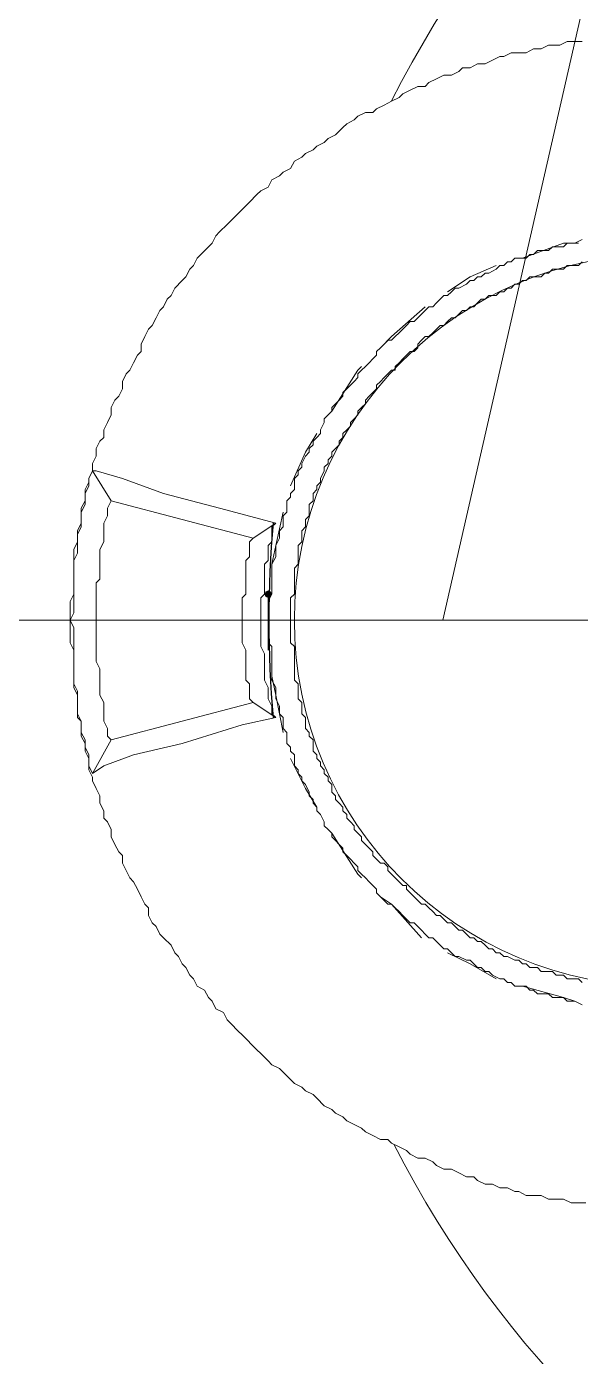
# Model space of a CAD drawing. Header units: millimetres. Extents: x 89051 to 218395, y -330386 to -125649.
# Drawn here: x 100431.93 to 100449.86, y -127044.93 to -127001.84 of the extents above; entities that cross this region are included whole.
import ezdxf

# ---------------------------------------------------------------- set-up
doc = ezdxf.new("R2010")
doc.units = ezdxf.units.MM
doc.header["$LTSCALE"] = 13
for name, pattern in [('1 实线', [0]), ('ACAD_ISO04W100', [30, 24, -3, 0, -3]), ('CENTER', [50.8, 31.75, -6.35, 6.35, -6.35])]:
    doc.linetypes.add(name, pattern=pattern)
doc.layers.get('0').update_dxf_attribs({"color": 1, "linetype": 'CENTER'})
doc.layers.add('C00-00-00', color=7, linetype='Continuous')
doc.layers.add('C00-00-FF', color=5, linetype='Continuous', true_color=0x0000ff)
doc.layers.add('标注、文本', color=3, linetype='Continuous', lineweight=25)
doc.layers.add('铁心', color=3, linetype='Continuous', lineweight=0)

msp = doc.modelspace()

# ---------------------------------------------------------------- hatches: boundary and pattern name
at = {"layer": 'C00-00-00'}
h = msp.add_hatch(color=256, dxfattribs=at)
h.dxf.hatch_style = 2
h.paths.add_polyline_path([(100439.872, -127020.23), (100439.836, -127020.316), (100439.751, -127020.351), (100439.666, -127020.316), (100439.63, -127020.23), (100439.666, -127020.145), (100439.751, -127020.109), (100439.836, -127020.145)])

# ---------------------------------------------------------------- linework, layer by layer
at = {"color": 7, "linetype": '1 实线', "lineweight": 0}
msp.add_ellipse((100471.213, -127021.077), major_axis=(0, -34.608), ratio=0.908418, start_param=5.225125, end_param=10.48821, dxfattribs=at)
at = {"layer": 'C00-00-00', "lineweight": 15}
for points in [[(100449.916, -127002.321), (100449.674, -127002.321), (100449.432, -127002.321), (100449.19, -127002.442), (100449.069, -127002.442), (100448.827, -127002.442), (100448.585, -127002.563), (100448.342, -127002.563), (100448.1, -127002.684), (100447.858, -127002.684), (100447.616, -127002.684), (100447.374, -127002.805), (100447.253, -127002.805), (100447.011, -127002.926), (100446.769, -127003.047), (100446.527, -127003.047), (100446.285, -127003.168), (100446.043, -127003.168), (100445.922, -127003.289), (100445.68, -127003.41), (100445.438, -127003.41), (100445.196, -127003.531), (100444.954, -127003.652), (100444.833, -127003.773), (100444.591, -127003.773), (100444.349, -127003.894), (100444.107, -127004.015), (100443.986, -127004.136), (100443.744, -127004.257), (100443.502, -127004.378), (100443.26, -127004.499), (100443.139, -127004.62), (100442.897, -127004.62), (100442.655, -127004.741), (100442.534, -127004.862), (100442.292, -127004.983), (100442.171, -127005.104), (100441.929, -127005.346), (100441.687, -127005.467), (100441.566, -127005.588), (100441.324, -127005.709), (100441.203, -127005.83), (100440.961, -127005.951), (100440.84, -127006.072), (100440.598, -127006.193), (100440.477, -127006.435), (100440.235, -127006.556), (100440.114, -127006.677), (100439.872, -127006.798), (100439.751, -127007.04), (100439.509, -127007.161), (100439.388, -127007.282), (100439.146, -127007.524), (100439.025, -127007.645), (100438.904, -127007.766), (100438.662, -127008.008), (100438.541, -127008.129), (100438.42, -127008.25), (100438.178, -127008.493), (100438.057, -127008.614), (100437.936, -127008.856), (100437.815, -127008.977), (100437.573, -127009.219), (100437.452, -127009.34), (100437.331, -127009.582), (100437.21, -127009.703), (100437.089, -127009.945), (100436.968, -127010.066), (100436.726, -127010.308), (100436.605, -127010.55), (100436.484, -127010.671), (100436.363, -127010.913), (100436.242, -127011.034), (100436.121, -127011.276), (100436, -127011.518), (100435.879, -127011.639), (100435.758, -127011.881), (100435.637, -127012.123), (100435.637, -127012.365), (100435.516, -127012.486), (100435.395, -127012.728), (100435.274, -127012.97), (100435.153, -127013.091), (100435.032, -127013.333), (100435.032, -127013.575), (100434.911, -127013.817), (100434.79, -127013.938), (100434.669, -127014.18), (100434.669, -127014.422), (100434.548, -127014.664), (100434.427, -127014.906), (100434.427, -127015.148), (100434.306, -127015.269), (100434.185, -127015.511), (100434.185, -127015.753), (100434.064, -127015.995), (100434.064, -127016.237), (100433.943, -127016.479), (100433.943, -127016.6), (100433.822, -127016.842), (100433.822, -127017.084), (100433.822, -127017.326), (100433.701, -127017.568), (100433.701, -127017.81), (100433.701, -127018.052), (100433.58, -127018.294), (100433.58, -127018.536), (100433.58, -127018.778), (100433.58, -127018.899), (100433.459, -127019.141), (100433.459, -127019.383), (100433.459, -127019.625), (100433.459, -127019.867), (100433.459, -127020.109), (100433.459, -127020.351), (100433.459, -127020.593), (100433.459, -127020.835), (100433.338, -127021.077), (100433.459, -127021.319), (100433.459, -127021.561), (100433.459, -127021.682), (100433.459, -127021.924), (100433.459, -127022.166), (100433.459, -127022.408), (100433.459, -127022.65), (100433.459, -127022.892), (100433.459, -127023.134), (100433.58, -127023.376), (100433.58, -127023.618), (100433.58, -127023.86), (100433.58, -127024.102), (100433.701, -127024.345), (100433.701, -127024.466), (100433.701, -127024.708), (100433.822, -127024.95), (100433.822, -127025.192), (100433.943, -127025.434), (100433.943, -127025.676), (100433.943, -127025.918), (100434.064, -127026.16), (100434.064, -127026.281), (100434.185, -127026.523), (100434.306, -127026.765), (100434.306, -127027.007), (100434.427, -127027.249), (100434.427, -127027.491), (100434.548, -127027.612), (100434.669, -127027.854), (100434.669, -127028.096), (100434.79, -127028.338), (100434.911, -127028.58), (100435.032, -127028.701), (100435.032, -127028.943), (100435.153, -127029.185), (100435.274, -127029.427), (100435.395, -127029.548), (100435.516, -127029.79), (100435.637, -127030.032), (100435.758, -127030.274), (100435.879, -127030.395), (100435.879, -127030.637), (100436, -127030.879), (100436.121, -127031), (100436.242, -127031.242), (100436.363, -127031.363), (100436.605, -127031.605), (100436.726, -127031.847), (100436.847, -127031.968), (100436.968, -127032.21), (100437.089, -127032.331), (100437.21, -127032.573), (100437.331, -127032.694), (100437.452, -127032.936), (100437.694, -127033.057), (100437.815, -127033.299), (100437.936, -127033.42), (100438.057, -127033.662), (100438.299, -127033.783), (100438.42, -127034.025), (100438.541, -127034.146), (100438.783, -127034.388), (100438.904, -127034.509), (100439.025, -127034.63), (100439.267, -127034.872), (100439.388, -127034.993), (100439.509, -127035.114), (100439.751, -127035.356), (100439.872, -127035.477), (100440.114, -127035.598), (100440.235, -127035.719), (100440.477, -127035.961), (100440.598, -127036.082), (100440.84, -127036.203), (100440.961, -127036.324), (100441.203, -127036.445), (100441.324, -127036.566), (100441.566, -127036.808), (100441.808, -127036.929), (100441.929, -127037.05), (100442.171, -127037.171), (100442.292, -127037.292), (100442.534, -127037.413), (100442.776, -127037.534), (100442.897, -127037.655), (100443.139, -127037.776), (100443.381, -127037.897), (100443.623, -127037.897), (100443.744, -127038.018), (100443.986, -127038.139), (100444.228, -127038.26), (100444.349, -127038.381), (100444.591, -127038.502), (100444.833, -127038.502), (100445.075, -127038.623), (100445.196, -127038.744), (100445.438, -127038.865), (100445.68, -127038.865), (100445.922, -127038.986), (100446.164, -127039.107), (100446.406, -127039.107), (100446.527, -127039.228), (100446.769, -127039.349), (100447.011, -127039.349), (100447.253, -127039.47), (100447.495, -127039.47), (100447.737, -127039.591), (100447.858, -127039.591), (100448.1, -127039.712), (100448.342, -127039.712), (100448.585, -127039.712), (100448.827, -127039.833), (100449.069, -127039.833), (100449.311, -127039.833), (100449.553, -127039.954), (100449.795, -127039.954), (100450.037, -127039.954)], [(100449.916, -127033.541), (100449.674, -127033.42), (100449.553, -127033.42), (100449.432, -127033.42), (100449.311, -127033.299), (100449.069, -127033.299), (100448.948, -127033.299), (100448.827, -127033.178), (100448.706, -127033.178), (100448.464, -127033.178), (100448.342, -127033.057), (100448.221, -127033.057), (100448.1, -127032.936), (100447.979, -127032.936), (100447.737, -127032.936), (100447.616, -127032.815), (100447.495, -127032.815), (100447.374, -127032.694), (100447.253, -127032.694), (100447.011, -127032.573), (100446.89, -127032.452), (100446.769, -127032.452), (100446.648, -127032.331), (100446.527, -127032.331), (100446.406, -127032.21), (100446.285, -127032.089), (100446.164, -127032.089), (100445.922, -127031.968), (100445.801, -127031.968), (100445.68, -127031.847), (100445.559, -127031.726), (100445.438, -127031.726), (100445.317, -127031.605), (100445.196, -127031.484), (100445.075, -127031.363), (100444.954, -127031.363), (100444.833, -127031.242), (100444.712, -127031.121), (100444.591, -127031), (100444.47, -127030.879), (100444.349, -127030.879), (100444.228, -127030.758), (100444.107, -127030.637), (100443.986, -127030.516), (100443.865, -127030.395), (100443.744, -127030.274), (100443.623, -127030.274), (100443.502, -127030.153), (100443.381, -127030.032), (100443.26, -127029.911), (100443.26, -127029.79), (100443.139, -127029.669), (100443.018, -127029.548), (100442.897, -127029.427), (100442.776, -127029.306), (100442.655, -127029.185), (100442.655, -127029.064), (100442.534, -127028.943), (100442.413, -127028.822), (100442.292, -127028.701), (100442.171, -127028.58), (100442.171, -127028.459), (100442.05, -127028.338), (100441.929, -127028.217), (100441.808, -127028.096), (100441.808, -127027.975), (100441.687, -127027.854), (100441.566, -127027.733), (100441.566, -127027.612), (100441.445, -127027.37), (100441.324, -127027.249), (100441.324, -127027.128), (100441.203, -127027.007), (100441.203, -127026.886), (100441.082, -127026.765), (100441.082, -127026.644), (100440.961, -127026.402), (100440.84, -127026.281), (100440.84, -127026.16), (100440.719, -127026.039), (100440.719, -127025.918), (100440.598, -127025.797), (100440.598, -127025.555), (100440.598, -127025.434), (100440.477, -127025.313), (100440.477, -127025.192), (100440.356, -127025.071), (100440.356, -127024.829), (100440.356, -127024.708), (100440.235, -127024.587), (100440.235, -127024.466), (100440.235, -127024.224), (100440.114, -127024.102), (100440.114, -127023.981), (100440.114, -127023.86), (100439.993, -127023.618), (100439.993, -127023.497), (100439.993, -127023.376), (100439.993, -127023.255), (100439.872, -127023.013), (100439.872, -127022.892), (100439.872, -127022.771), (100439.872, -127022.65), (100439.872, -127022.408), (100439.872, -127022.287), (100439.872, -127022.166), (100439.872, -127021.924), (100439.751, -127021.803), (100439.751, -127021.682), (100439.751, -127021.561), (100439.751, -127021.319), (100439.751, -127021.198), (100439.751, -127021.077), (100439.751, -127020.956), (100439.751, -127020.714), (100439.751, -127020.593), (100439.751, -127020.472), (100439.872, -127020.23), (100439.872, -127020.109), (100439.872, -127019.988), (100439.872, -127019.867), (100439.872, -127019.625), (100439.872, -127019.504), (100439.872, -127019.383), (100439.872, -127019.262), (100439.993, -127019.02), (100439.993, -127018.899), (100439.993, -127018.778), (100439.993, -127018.657), (100440.114, -127018.415), (100440.114, -127018.294), (100440.114, -127018.173), (100440.235, -127018.052), (100440.235, -127017.81), (100440.235, -127017.689), (100440.356, -127017.568), (100440.356, -127017.447), (100440.356, -127017.205), (100440.477, -127017.084), (100440.477, -127016.963), (100440.598, -127016.842), (100440.598, -127016.721), (100440.598, -127016.479), (100440.719, -127016.358), (100440.719, -127016.237), (100440.84, -127016.116), (100440.84, -127015.995), (100440.961, -127015.753), (100441.082, -127015.632), (100441.082, -127015.511), (100441.203, -127015.39), (100441.203, -127015.269), (100441.324, -127015.148), (100441.445, -127015.027), (100441.445, -127014.906), (100441.566, -127014.664), (100441.566, -127014.543), (100441.687, -127014.422), (100441.808, -127014.301), (100441.808, -127014.18), (100441.929, -127014.059), (100442.05, -127013.938), (100442.171, -127013.817), (100442.171, -127013.696), (100442.292, -127013.575), (100442.413, -127013.454), (100442.534, -127013.333), (100442.655, -127013.212), (100442.655, -127013.091), (100442.776, -127012.97), (100442.897, -127012.849), (100443.018, -127012.728), (100443.139, -127012.607), (100443.26, -127012.486), (100443.26, -127012.365), (100443.381, -127012.244), (100443.502, -127012.123), (100443.623, -127012.002), (100443.744, -127012.002), (100443.865, -127011.881), (100443.986, -127011.76), (100444.107, -127011.639), (100444.228, -127011.518), (100444.349, -127011.397), (100444.47, -127011.397), (100444.591, -127011.276), (100444.712, -127011.155), (100444.833, -127011.034), (100444.954, -127010.913), (100445.075, -127010.913), (100445.196, -127010.792), (100445.317, -127010.671), (100445.438, -127010.55), (100445.559, -127010.55), (100445.68, -127010.429), (100445.801, -127010.308), (100445.922, -127010.308), (100446.164, -127010.187), (100446.285, -127010.066), (100446.406, -127010.066), (100446.527, -127009.945), (100446.648, -127009.945), (100446.769, -127009.824), (100446.89, -127009.824), (100447.132, -127009.703), (100447.253, -127009.582), (100447.374, -127009.582), (100447.495, -127009.461), (100447.616, -127009.461), (100447.737, -127009.34), (100447.979, -127009.34), (100448.1, -127009.34), (100448.221, -127009.219), (100448.342, -127009.219), (100448.464, -127009.098), (100448.706, -127009.098), (100448.827, -127009.098), (100448.948, -127008.977), (100449.069, -127008.977), (100449.311, -127008.977), (100449.432, -127008.856), (100449.553, -127008.856), (100449.674, -127008.856), (100449.916, -127008.735)], [(100447.979, -127009.34), (100449.311, -127008.856)], [(100449.311, -127008.856), (100449.795, -127008.856)], [(100449.916, -127032.815), (100449.795, -127032.694), (100449.674, -127032.694), (100449.432, -127032.694), (100449.311, -127032.573), (100449.19, -127032.573), (100449.069, -127032.573), (100448.948, -127032.452), (100448.827, -127032.452), (100448.585, -127032.452), (100448.464, -127032.331), (100448.342, -127032.331), (100448.221, -127032.331), (100448.1, -127032.21), (100447.979, -127032.21), (100447.858, -127032.089), (100447.737, -127032.089), (100447.495, -127031.968), (100447.374, -127031.968), (100447.253, -127031.847), (100447.132, -127031.847), (100447.011, -127031.726), (100446.89, -127031.726), (100446.769, -127031.605), (100446.648, -127031.484), (100446.527, -127031.484), (100446.406, -127031.363), (100446.285, -127031.363), (100446.164, -127031.242), (100446.043, -127031.121), (100445.922, -127031.121), (100445.801, -127031), (100445.68, -127030.879), (100445.559, -127030.879), (100445.438, -127030.758), (100445.317, -127030.637), (100445.196, -127030.637), (100445.075, -127030.516), (100444.954, -127030.395), (100444.833, -127030.274), (100444.712, -127030.274), (100444.591, -127030.153), (100444.47, -127030.032), (100444.349, -127029.911), (100444.228, -127029.79), (100444.228, -127029.669), (100444.107, -127029.669), (100443.986, -127029.548), (100443.865, -127029.427), (100443.744, -127029.306), (100443.623, -127029.185), (100443.623, -127029.064), (100443.502, -127028.943), (100443.381, -127028.943), (100443.26, -127028.822), (100443.139, -127028.701), (100443.139, -127028.58), (100443.018, -127028.459), (100442.897, -127028.338), (100442.776, -127028.217), (100442.776, -127028.096), (100442.655, -127027.975), (100442.534, -127027.854), (100442.534, -127027.733), (100442.413, -127027.612), (100442.292, -127027.491), (100442.292, -127027.37), (100442.171, -127027.249), (100442.171, -127027.128), (100442.05, -127027.007), (100441.929, -127026.886), (100441.929, -127026.765), (100441.808, -127026.644), (100441.808, -127026.402), (100441.687, -127026.281), (100441.687, -127026.16), (100441.566, -127026.039), (100441.566, -127025.918), (100441.445, -127025.797), (100441.445, -127025.676), (100441.324, -127025.555), (100441.324, -127025.434), (100441.203, -127025.313), (100441.203, -127025.071), (100441.203, -127024.95), (100441.082, -127024.829), (100441.082, -127024.708), (100440.961, -127024.587), (100440.961, -127024.466), (100440.961, -127024.224), (100440.84, -127024.102), (100440.84, -127023.981), (100440.84, -127023.86), (100440.84, -127023.739), (100440.719, -127023.618), (100440.719, -127023.376), (100440.719, -127023.255), (100440.719, -127023.134), (100440.598, -127023.013), (100440.598, -127022.892), (100440.598, -127022.65), (100440.598, -127022.529), (100440.598, -127022.408), (100440.598, -127022.287), (100440.598, -127022.166), (100440.598, -127021.924), (100440.477, -127021.803), (100440.477, -127021.682), (100440.477, -127021.561), (100440.477, -127021.44), (100440.477, -127021.198), (100440.477, -127021.077), (100440.477, -127020.956), (100440.477, -127020.835), (100440.477, -127020.714), (100440.477, -127020.472), (100440.477, -127020.351), (100440.598, -127020.23), (100440.598, -127020.109), (100440.598, -127019.988), (100440.598, -127019.746), (100440.598, -127019.625), (100440.598, -127019.504), (100440.598, -127019.383), (100440.719, -127019.262), (100440.719, -127019.02), (100440.719, -127018.899), (100440.719, -127018.778), (100440.719, -127018.657), (100440.84, -127018.536), (100440.84, -127018.415), (100440.84, -127018.173), (100440.961, -127018.052), (100440.961, -127017.931), (100440.961, -127017.81), (100441.082, -127017.689), (100441.082, -127017.568), (100441.082, -127017.326), (100441.203, -127017.205), (100441.203, -127017.084), (100441.203, -127016.963), (100441.324, -127016.842), (100441.324, -127016.721), (100441.445, -127016.6), (100441.445, -127016.479), (100441.566, -127016.237), (100441.566, -127016.116), (100441.687, -127015.995), (100441.687, -127015.874), (100441.808, -127015.753), (100441.808, -127015.632), (100441.929, -127015.511), (100442.05, -127015.39), (100442.05, -127015.269), (100442.171, -127015.148), (100442.171, -127015.027), (100442.292, -127014.906), (100442.413, -127014.785), (100442.413, -127014.664), (100442.534, -127014.543), (100442.655, -127014.422), (100442.655, -127014.301), (100442.776, -127014.18), (100442.897, -127014.059), (100442.897, -127013.938), (100443.018, -127013.817), (100443.139, -127013.696), (100443.26, -127013.575), (100443.26, -127013.454), (100443.381, -127013.333), (100443.502, -127013.212), (100443.623, -127013.091), (100443.744, -127012.97), (100443.865, -127012.97), (100443.865, -127012.849), (100443.986, -127012.728), (100444.107, -127012.607), (100444.228, -127012.486), (100444.349, -127012.365), (100444.47, -127012.365), (100444.591, -127012.244), (100444.591, -127012.123), (100444.712, -127012.002), (100444.833, -127011.881), (100444.954, -127011.881), (100445.075, -127011.76), (100445.196, -127011.639), (100445.317, -127011.518), (100445.438, -127011.518), (100445.559, -127011.397), (100445.68, -127011.276), (100445.801, -127011.276), (100445.922, -127011.155), (100446.043, -127011.034), (100446.164, -127011.034), (100446.285, -127010.913), (100446.406, -127010.913), (100446.527, -127010.792), (100446.648, -127010.671), (100446.769, -127010.671), (100446.89, -127010.55), (100447.132, -127010.55), (100447.253, -127010.429), (100447.374, -127010.429), (100447.495, -127010.308), (100447.616, -127010.308), (100447.737, -127010.187), (100447.858, -127010.187), (100447.979, -127010.066), (100448.1, -127010.066), (100448.221, -127009.945), (100448.464, -127009.945), (100448.585, -127009.945), (100448.706, -127009.824), (100448.827, -127009.824), (100448.948, -127009.703), (100449.069, -127009.703), (100449.311, -127009.703), (100449.432, -127009.582), (100449.553, -127009.582), (100449.674, -127009.582), (100449.795, -127009.582), (100449.916, -127009.461)], [(100446.285, -127009.945), (100447.132, -127009.582)], [(100445.559, -127010.429), (100446.285, -127009.945)], [(100443.744, -127011.881), (100444.833, -127010.913)], [(100443.502, -127012.123), (100443.744, -127011.881)], [(100442.655, -127012.97), (100442.776, -127012.849)], [(100441.808, -127014.301), (100442.655, -127012.97)], [(100440.961, -127015.632), (100441.324, -127015.027)], [(100440.477, -127016.721), (100440.961, -127015.632)], [(100434.064, -127016.237), (100433.943, -127016.479), (100433.943, -127016.721), (100433.822, -127016.963), (100433.822, -127017.205), (100433.701, -127017.447), (100433.701, -127017.689), (100433.701, -127017.931), (100433.58, -127018.173), (100433.58, -127018.294), (100433.58, -127018.536), (100433.459, -127018.778), (100433.459, -127019.02), (100433.459, -127019.262), (100433.459, -127019.504), (100433.459, -127019.746), (100433.459, -127019.988), (100433.459, -127020.23), (100433.338, -127020.472), (100433.338, -127020.714), (100433.338, -127020.956), (100433.338, -127021.198), (100433.338, -127021.319), (100433.338, -127021.561), (100433.338, -127021.803), (100433.459, -127022.045), (100433.459, -127022.287), (100433.459, -127022.529), (100433.459, -127022.771), (100433.459, -127023.013), (100433.459, -127023.255), (100433.58, -127023.497), (100433.58, -127023.739), (100433.58, -127023.981), (100433.58, -127024.224), (100433.701, -127024.345), (100433.701, -127024.587), (100433.701, -127024.829), (100433.822, -127025.071), (100433.822, -127025.313), (100433.943, -127025.555), (100433.943, -127025.797), (100434.064, -127026.039)], [(100434.669, -127017.205), (100434.064, -127016.237)], [(100439.993, -127017.931), (100438.178, -127017.447), (100436.363, -127016.963), (100435.032, -127016.479), (100434.185, -127016.237), (100434.064, -127016.237)], [(100434.669, -127017.205), (100434.548, -127017.447), (100434.548, -127017.689), (100434.427, -127017.931), (100434.427, -127018.173), (100434.427, -127018.415), (100434.427, -127018.536), (100434.306, -127018.778), (100434.306, -127019.02), (100434.306, -127019.262), (100434.306, -127019.504), (100434.306, -127019.746), (100434.185, -127019.867), (100434.185, -127020.109), (100434.185, -127020.351), (100434.185, -127020.593), (100434.185, -127020.835), (100434.185, -127021.077), (100434.185, -127021.198), (100434.185, -127021.44), (100434.185, -127021.682), (100434.185, -127021.924), (100434.185, -127022.166), (100434.185, -127022.408), (100434.306, -127022.65), (100434.306, -127022.771), (100434.306, -127023.013), (100434.306, -127023.255), (100434.306, -127023.497), (100434.427, -127023.739), (100434.427, -127023.981), (100434.427, -127024.102), (100434.427, -127024.345), (100434.548, -127024.587), (100434.548, -127024.829), (100434.669, -127024.95)], [(100439.267, -127018.415), (100434.669, -127017.205)], [(100439.993, -127018.657), (100440.235, -127017.568)], [(100439.267, -127018.415), (100439.993, -127017.931)], [(100439.993, -127024.224), (100439.872, -127024.102), (100439.872, -127023.981), (100439.872, -127023.86), (100439.751, -127023.618), (100439.751, -127023.497), (100439.751, -127023.376), (100439.751, -127023.255), (100439.63, -127023.013), (100439.63, -127022.892), (100439.63, -127022.771), (100439.63, -127022.529), (100439.63, -127022.408), (100439.63, -127022.287), (100439.63, -127022.166), (100439.509, -127021.924), (100439.509, -127021.803), (100439.509, -127021.682), (100439.509, -127021.44), (100439.509, -127021.319), (100439.509, -127021.198), (100439.509, -127020.956), (100439.509, -127020.835), (100439.509, -127020.714), (100439.509, -127020.472), (100439.509, -127020.351), (100439.63, -127020.23), (100439.63, -127020.109), (100439.63, -127019.867), (100439.63, -127019.746), (100439.63, -127019.625), (100439.63, -127019.383), (100439.63, -127019.262), (100439.751, -127019.141), (100439.751, -127019.02), (100439.751, -127018.778), (100439.751, -127018.657), (100439.872, -127018.536), (100439.872, -127018.294), (100439.872, -127018.173), (100439.872, -127018.052), (100439.993, -127017.931)], [(100439.267, -127023.739), (100439.146, -127023.618), (100439.146, -127023.497), (100439.146, -127023.255), (100439.146, -127023.134), (100439.025, -127023.013), (100439.025, -127022.771), (100439.025, -127022.65), (100439.025, -127022.529), (100439.025, -127022.287), (100439.025, -127022.166), (100439.025, -127022.045), (100438.904, -127021.803), (100438.904, -127021.682), (100438.904, -127021.561), (100438.904, -127021.319), (100438.904, -127021.198), (100438.904, -127020.956), (100438.904, -127020.835), (100438.904, -127020.714), (100438.904, -127020.472), (100438.904, -127020.351), (100439.025, -127020.23), (100439.025, -127019.988), (100439.025, -127019.867), (100439.025, -127019.746), (100439.025, -127019.504), (100439.025, -127019.383), (100439.025, -127019.141), (100439.146, -127019.02), (100439.146, -127018.899), (100439.146, -127018.657), (100439.146, -127018.536), (100439.267, -127018.415)], [(100439.872, -127019.262), (100439.993, -127018.657)], [(100439.751, -127021.924), (100439.751, -127020.23)], [(100439.751, -127022.045), (100439.751, -127021.924)], [(100439.993, -127023.497), (100439.872, -127022.892)], [(100440.235, -127024.708), (100439.993, -127023.497)], [(100434.669, -127024.95), (100439.267, -127023.739)], [(100439.267, -127023.739), (100439.993, -127024.224)], [(100434.064, -127026.039), (100434.427, -127025.797), (100435.395, -127025.434), (100436.968, -127025.071), (100438.904, -127024.466), (100439.993, -127024.224)], [(100434.669, -127024.95), (100434.064, -127026.039)], [(100440.961, -127026.523), (100440.477, -127025.555)], [(100441.324, -127027.128), (100440.961, -127026.523)], [(100442.655, -127029.306), (100441.808, -127027.975)], [(100442.776, -127029.427), (100442.655, -127029.306)], [(100443.744, -127030.274), (100443.381, -127030.032)], [(100444.712, -127031.363), (100443.744, -127030.274)], [(100446.285, -127032.21), (100445.559, -127031.847)], [(100447.132, -127032.694), (100446.285, -127032.21)], [(100449.311, -127033.299), (100447.979, -127032.936)], [(100449.674, -127033.42), (100449.311, -127033.299)]]:
    msp.add_lwpolyline(points, dxfattribs=at)
at = {"layer": 'C00-00-FF', "lineweight": 15}
for points in [[(100439.993, -127021.077), (100438.057, -127021.077)], [(100443.623, -127021.077), (100441.808, -127021.077)], [(100447.495, -127021.077), (100445.438, -127021.077)]]:
    msp.add_lwpolyline(points, dxfattribs=at)
msp.add_circle((100452.457, -127021.077), 11.859, dxfattribs=at)
at = {"layer": '标注、文本', "color": 1, "linetype": 'ACAD_ISO04W100', "lineweight": 15}
msp.add_line((100860.066, -127021.077), (100331.066, -127021.077), dxfattribs=at)
at = {"layer": '标注、文本'}
msp.add_ellipse((100471.213, -127021.077), major_axis=(0, -34.608), ratio=0.908418, start_param=4.620684, end_param=4.803984, dxfattribs=at)
at = {"layer": '铁心'}
msp.add_lwpolyline([(100445.402, -127021.077), (100618.416, -126261.387), (100618.416, -126261.387)], dxfattribs=at)

doc.saveas('drawing.dxf')
